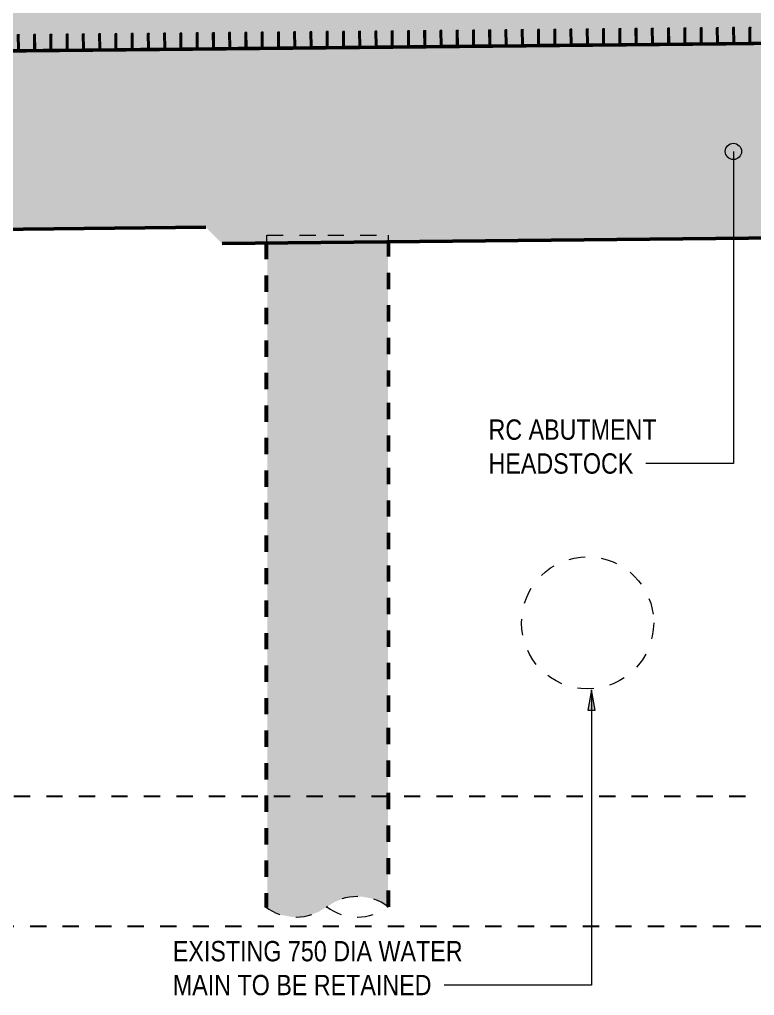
# Model space of a CAD drawing. Header units: metres. Extents: x -1693 to -1567, y 3 to 23.
# Drawn here: x -1629.87 to -1625.35, y 13.22 to 19.23 of the extents above; entities that cross this region are included whole.
import ezdxf

# ---------------------------------------------------------------- set-up
doc = ezdxf.new("R2010")
doc.units = ezdxf.units.M
doc.linetypes.add('Dash dot', pattern=[0.015875, 0.00635, -0.004763, 0, -0.004763])
doc.linetypes.add('JacobsDash', pattern=[0.0045, 0.003, -0.0015])
for name, color, linetype, lineweight in [('BRIDGE-ABUTMENT-CONC', 7, 'Continuous', 50), ('D-BDGE', 7, 'Continuous', 13), ('D-BDGE-FLOOR', 7, 'Continuous', 50), ('D-BDGE-FLOOR-PAT', 7, 'Continuous', 50), ('D-BDGE-FNDN-PILE-CONC', 7, 'Continuous', 50), ('D-BDGE-LINE', 7, 'Continuous', 9), ('D-ENHA-TEXT', 7, 'Continuous', 9)]:
    doc.layers.add(name, color=color, linetype=linetype, lineweight=lineweight)
for name, color, linetype, lineweight, true_color in [('BRIDGE-FRAMING-LINE-18-HID', 7, 'Continuous', 13, 0x8c8cc6), ('D-BDGE-FNDN', 7, 'Continuous', 13, 0x8c8cc6), ('D-BDGE-FNDN-LINES-18-HID', 7, 'Continuous', 13, 0x8c8cc6), ('D-BDGE-FRAMING', 7, 'Continuous', 13, 0x8c8cc6)]:
    doc.layers.add(name, color=color, linetype=linetype, lineweight=lineweight, true_color=true_color)
doc.styles.add('Arial Narrow', font='ARIALN.TTF', dxfattribs={"height": 0.125})

# ---------------------------------------------------------------- blocks, each defined once
blk = doc.blocks.new('01_SFO_FRP_Pile_CastInPlace_CS - CAST-IN-PLACE PILE - 0750-V49-DRG-2871022 - SECTION 3')
at = {"layer": 'D-BDGE-FNDN', "linetype": 'JacobsDash', "lineweight": 18, "true_color": 0xe1e1e1}
blk.add_hatch(color=254, dxfattribs=at).paths.add_polyline_path([(-1671.6106, 13.7083), (-1671.5517, 13.7085), (-1671.496, 13.7189), (-1671.4421, 13.7398), (-1671.3877, 13.7735), (-1671.3877, 17.8579), (-1671.7595, 17.8541), (-1671.7595, 13.7634), (-1671.7213, 13.7398), (-1671.6674, 13.7189), (-1671.6289, 13.7117)])
h = blk.add_hatch(color=254, dxfattribs=at)
edge = h.paths.add_edge_path()
edge.add_line((-1671.0176, 17.8616), (-1671.3877, 17.8579))
edge.add_line((-1671.3877, 17.8579), (-1671.3877, 13.7735))
edge.add_line((-1671.3877, 13.7735), (-1671.3438, 13.8006))
edge.add_line((-1671.3438, 13.8006), (-1671.2899, 13.8215))
edge.add_line((-1671.2899, 13.8215), (-1671.2331, 13.8321))
edge.add_line((-1671.2331, 13.8321), (-1671.1753, 13.8321))
edge.add_line((-1671.1753, 13.8321), (-1671.1185, 13.8215))
edge.add_line((-1671.1185, 13.8215), (-1671.0634, 13.7999))
edge.add_line((-1671.0634, 13.7999), (-1671.0178, 13.7717))
edge.add_line((-1671.0178, 13.7717), (-1671.0176, 13.7715))
at = {"layer": 'D-BDGE-FNDN-LINES-18-HID', "color": 252, "linetype": 'JacobsDash', "lineweight": 18, "true_color": 0x888888}
for p, q in [((-1671.7636, 17.9026), (-1671.7636, 17.8541)), ((-1671.7607, 17.9026), (-1671.3877, 17.9026)), ((-1671.3877, 17.9026), (-1671.0164, 17.9026)), ((-1671.0136, 17.8616), (-1671.0136, 17.9026))]:
    blk.add_line(p, q, dxfattribs=at)
at = {"layer": 'D-BDGE-FNDN-PILE-CONC', "color": 252, "linetype": 'JacobsDash', "true_color": 0x888888}
for p, q in [((-1671.7636, 17.8541), (-1671.7636, 13.766)), ((-1671.0136, 13.7702), (-1671.0136, 17.8616))]:
    blk.add_line(p, q, dxfattribs=at)
blk = doc.blocks.new('07_STR_DPS_PermadecPanel - 07_STR_DPS_PermadecPanel-V67-DRG-2871022 - SECTION 3')
at = {"layer": 'BRIDGE-FRAMING-LINE-18-HID', "color": 7, "linetype": 'JacobsDash'}
for p, q in [((-1673.6953, 19.1313), (-1673.6853, 19.1314)), ((-1673.6944, 19.0383), (-1673.6953, 19.1313)), ((-1673.6953, 19.1313), (-1673.6948, 19.1307)), ((-1673.6853, 19.1314), (-1673.6848, 19.1308)), ((-1673.5953, 19.1323), (-1673.5853, 19.1324)), ((-1673.5944, 19.0393), (-1673.5953, 19.1323)), ((-1673.5953, 19.1323), (-1673.5948, 19.1317)), ((-1673.5853, 19.1324), (-1673.5848, 19.1318)), ((-1673.4953, 19.1333), (-1673.4853, 19.1334)), ((-1673.4944, 19.0403), (-1673.4953, 19.1333)), ((-1673.4953, 19.1333), (-1673.4948, 19.1327)), ((-1673.4853, 19.1334), (-1673.4848, 19.1328)), ((-1673.3953, 19.1343), (-1673.3853, 19.1344)), ((-1673.3944, 19.0413), (-1673.3953, 19.1343)), ((-1673.3953, 19.1343), (-1673.3948, 19.1337)), ((-1673.3853, 19.1344), (-1673.3848, 19.1338)), ((-1673.2953, 19.1352), (-1673.2853, 19.1353)), ((-1673.2944, 19.0423), (-1673.2953, 19.1352)), ((-1673.2953, 19.1352), (-1673.2948, 19.1347)), ((-1673.2853, 19.1353), (-1673.2848, 19.1348)), ((-1673.1953, 19.1362), (-1673.1853, 19.1363)), ((-1673.1944, 19.0432), (-1673.1953, 19.1362)), ((-1673.1953, 19.1362), (-1673.1948, 19.1357)), ((-1673.1853, 19.1363), (-1673.1848, 19.1358)), ((-1673.7394, 19.0378), (-1673.6944, 19.0383)), ((-1673.7393, 19.0318), (-1673.7394, 19.0378)), ((-1673.7394, 19.0378), (-1673.7389, 19.0373)), ((-1673.7388, 19.0313), (-1673.7393, 19.0318)), ((-1673.6944, 19.0383), (-1673.6939, 19.0377)), ((-1673.6839, 19.0384), (-1673.5944, 19.0393)), ((-1673.5944, 19.0393), (-1673.5939, 19.0387)), ((-1673.5839, 19.0394), (-1673.4944, 19.0403)), ((-1673.4944, 19.0403), (-1673.4939, 19.0397)), ((-1673.4839, 19.0404), (-1673.3944, 19.0413)), ((-1673.3944, 19.0413), (-1673.3939, 19.0407)), ((-1673.3839, 19.0414), (-1673.2944, 19.0423)), ((-1673.2944, 19.0423), (-1673.2939, 19.0417)), ((-1673.2839, 19.0424), (-1673.1944, 19.0432)), ((-1673.1944, 19.0432), (-1673.1939, 19.0427)), ((-1673.1839, 19.0434), (-1673.1394, 19.0438)), ((-1673.1394, 19.0438), (-1673.1389, 19.0432))]:
    blk.add_line(p, q, dxfattribs=at)
at = {"layer": 'D-BDGE-FRAMING', "color": 7}
for p, q in [((-1673.6848, 19.1308), (-1673.6948, 19.1307)), ((-1673.6948, 19.1307), (-1673.6939, 19.0377)), ((-1673.6839, 19.0378), (-1673.6848, 19.1308)), ((-1673.5848, 19.1318), (-1673.5948, 19.1317)), ((-1673.5948, 19.1317), (-1673.5939, 19.0387)), ((-1673.5839, 19.0388), (-1673.5848, 19.1318)), ((-1673.4848, 19.1328), (-1673.4948, 19.1327)), ((-1673.4948, 19.1327), (-1673.4939, 19.0397)), ((-1673.4839, 19.0398), (-1673.4848, 19.1328)), ((-1673.3848, 19.1338), (-1673.3948, 19.1337)), ((-1673.3948, 19.1337), (-1673.3939, 19.0407)), ((-1673.3839, 19.0408), (-1673.3848, 19.1338)), ((-1673.2848, 19.1348), (-1673.2948, 19.1347)), ((-1673.2948, 19.1347), (-1673.2939, 19.0417)), ((-1673.2839, 19.0418), (-1673.2848, 19.1348)), ((-1673.1848, 19.1358), (-1673.1948, 19.1357)), ((-1673.1948, 19.1357), (-1673.1939, 19.0427)), ((-1673.1839, 19.0428), (-1673.1848, 19.1358)), ((-1673.6939, 19.0377), (-1673.7389, 19.0373)), ((-1673.7389, 19.0373), (-1673.7388, 19.0313)), ((-1673.7388, 19.0313), (-1673.1389, 19.0372)), ((-1673.5939, 19.0387), (-1673.6839, 19.0378)), ((-1673.4939, 19.0397), (-1673.5839, 19.0388)), ((-1673.3939, 19.0407), (-1673.4839, 19.0398)), ((-1673.2939, 19.0417), (-1673.3839, 19.0408)), ((-1673.1939, 19.0427), (-1673.2839, 19.0418)), ((-1673.1389, 19.0432), (-1673.1839, 19.0428))]:
    blk.add_line(p, q, dxfattribs=at)
blk = doc.blocks.new('07_STR_DPS_PermadecPanel - 07_STR_DPS_PermadecPanel-V68-DRG-2871022 - SECTION 3')
at = {"layer": 'BRIDGE-FRAMING-LINE-18-HID', "color": 7, "linetype": 'JacobsDash'}
for p, q in [((-1673.0953, 19.1372), (-1673.0853, 19.1373)), ((-1673.0944, 19.0442), (-1673.0953, 19.1372)), ((-1673.0953, 19.1372), (-1673.0948, 19.1366)), ((-1673.0853, 19.1373), (-1673.0848, 19.1367)), ((-1672.9953, 19.1382), (-1672.9853, 19.1383)), ((-1672.9944, 19.0452), (-1672.9953, 19.1382)), ((-1672.9953, 19.1382), (-1672.9948, 19.1376)), ((-1672.9853, 19.1383), (-1672.9848, 19.1377)), ((-1672.8953, 19.1392), (-1672.8853, 19.1393)), ((-1672.8944, 19.0462), (-1672.8953, 19.1392)), ((-1672.8953, 19.1392), (-1672.8948, 19.1386)), ((-1672.8853, 19.1393), (-1672.8848, 19.1387)), ((-1672.7953, 19.1402), (-1672.7853, 19.1403)), ((-1672.7944, 19.0472), (-1672.7953, 19.1402)), ((-1672.7953, 19.1402), (-1672.7949, 19.1396)), ((-1672.7853, 19.1403), (-1672.7849, 19.1397)), ((-1672.6953, 19.1411), (-1672.6853, 19.1412)), ((-1672.6944, 19.0482), (-1672.6953, 19.1411)), ((-1672.6953, 19.1411), (-1672.6949, 19.1406)), ((-1672.6853, 19.1412), (-1672.6849, 19.1407)), ((-1672.5953, 19.1421), (-1672.5853, 19.1422)), ((-1672.5944, 19.0491), (-1672.5953, 19.1421)), ((-1672.5953, 19.1421), (-1672.5949, 19.1416)), ((-1672.5853, 19.1422), (-1672.5849, 19.1417)), ((-1673.1394, 19.0437), (-1673.0944, 19.0442)), ((-1673.1393, 19.0377), (-1673.1394, 19.0437)), ((-1673.1394, 19.0437), (-1673.1389, 19.0431)), ((-1673.1389, 19.0371), (-1673.1393, 19.0377)), ((-1673.0944, 19.0442), (-1673.0939, 19.0436)), ((-1673.0839, 19.0443), (-1672.9944, 19.0452)), ((-1672.9944, 19.0452), (-1672.9939, 19.0446)), ((-1672.9839, 19.0453), (-1672.8944, 19.0462)), ((-1672.8944, 19.0462), (-1672.8939, 19.0456)), ((-1672.8839, 19.0463), (-1672.7944, 19.0472)), ((-1672.7944, 19.0472), (-1672.7939, 19.0466)), ((-1672.7839, 19.0473), (-1672.6944, 19.0482)), ((-1672.6944, 19.0482), (-1672.6939, 19.0476)), ((-1672.6839, 19.0483), (-1672.5944, 19.0491)), ((-1672.5944, 19.0491), (-1672.5939, 19.0486)), ((-1672.5839, 19.0493), (-1672.5394, 19.0497)), ((-1672.5394, 19.0497), (-1672.5389, 19.0491))]:
    blk.add_line(p, q, dxfattribs=at)
at = {"layer": 'D-BDGE-FRAMING', "color": 7}
for p, q in [((-1673.0848, 19.1367), (-1673.0948, 19.1366)), ((-1673.0948, 19.1366), (-1673.0939, 19.0436)), ((-1673.0839, 19.0437), (-1673.0848, 19.1367)), ((-1672.9848, 19.1377), (-1672.9948, 19.1376)), ((-1672.9948, 19.1376), (-1672.9939, 19.0446)), ((-1672.9839, 19.0447), (-1672.9848, 19.1377)), ((-1672.8848, 19.1387), (-1672.8948, 19.1386)), ((-1672.8948, 19.1386), (-1672.8939, 19.0456)), ((-1672.8839, 19.0457), (-1672.8848, 19.1387)), ((-1672.7849, 19.1397), (-1672.7949, 19.1396)), ((-1672.7949, 19.1396), (-1672.7939, 19.0466)), ((-1672.7839, 19.0467), (-1672.7849, 19.1397)), ((-1672.6849, 19.1407), (-1672.6949, 19.1406)), ((-1672.6949, 19.1406), (-1672.6939, 19.0476)), ((-1672.6839, 19.0477), (-1672.6849, 19.1407)), ((-1672.5849, 19.1417), (-1672.5949, 19.1416)), ((-1672.5949, 19.1416), (-1672.5939, 19.0486)), ((-1672.5839, 19.0487), (-1672.5849, 19.1417)), ((-1673.0939, 19.0436), (-1673.1389, 19.0431)), ((-1673.1389, 19.0371), (-1672.5389, 19.0431)), ((-1673.1389, 19.0431), (-1673.1389, 19.0371)), ((-1672.9939, 19.0446), (-1673.0839, 19.0437)), ((-1672.8939, 19.0456), (-1672.9839, 19.0447)), ((-1672.7939, 19.0466), (-1672.8839, 19.0457)), ((-1672.6939, 19.0476), (-1672.7839, 19.0467)), ((-1672.5939, 19.0486), (-1672.6839, 19.0477)), ((-1672.5389, 19.0491), (-1672.5839, 19.0487)), ((-1672.5389, 19.0431), (-1672.5389, 19.0491))]:
    blk.add_line(p, q, dxfattribs=at)
blk = doc.blocks.new('07_STR_DPS_PermadecPanel - 07_STR_DPS_PermadecPanel-V69-DRG-2871022 - SECTION 3')
at = {"layer": 'BRIDGE-FRAMING-LINE-18-HID', "color": 7, "linetype": 'JacobsDash'}
for p, q in [((-1672.4953, 19.1432), (-1672.4853, 19.1433)), ((-1672.4944, 19.0502), (-1672.4953, 19.1432)), ((-1672.4953, 19.1432), (-1672.4949, 19.1426)), ((-1672.4853, 19.1433), (-1672.4849, 19.1427)), ((-1672.3953, 19.1442), (-1672.3853, 19.1443)), ((-1672.3944, 19.0512), (-1672.3953, 19.1442)), ((-1672.3953, 19.1442), (-1672.3949, 19.1436)), ((-1672.3853, 19.1443), (-1672.3849, 19.1437)), ((-1672.2954, 19.1452), (-1672.2854, 19.1453)), ((-1672.2944, 19.0522), (-1672.2954, 19.1452)), ((-1672.2954, 19.1452), (-1672.2949, 19.1446)), ((-1672.2854, 19.1453), (-1672.2849, 19.1447)), ((-1672.1954, 19.1462), (-1672.1854, 19.1463)), ((-1672.1944, 19.0532), (-1672.1954, 19.1462)), ((-1672.1954, 19.1462), (-1672.1949, 19.1456)), ((-1672.1854, 19.1463), (-1672.1849, 19.1457)), ((-1672.0954, 19.1471), (-1672.0854, 19.1472)), ((-1672.0944, 19.0542), (-1672.0954, 19.1471)), ((-1672.0954, 19.1471), (-1672.0949, 19.1466)), ((-1672.0854, 19.1472), (-1672.0849, 19.1467)), ((-1671.9954, 19.1481), (-1671.9854, 19.1482)), ((-1671.9944, 19.0551), (-1671.9954, 19.1481)), ((-1671.9954, 19.1481), (-1671.9949, 19.1476)), ((-1671.9854, 19.1482), (-1671.9849, 19.1477)), ((-1672.5394, 19.0497), (-1672.4944, 19.0502)), ((-1672.5394, 19.0437), (-1672.5394, 19.0497)), ((-1672.5394, 19.0497), (-1672.5389, 19.0491)), ((-1672.5389, 19.0431), (-1672.5394, 19.0437)), ((-1672.4944, 19.0502), (-1672.4939, 19.0496)), ((-1672.4839, 19.0503), (-1672.3944, 19.0512)), ((-1672.3944, 19.0512), (-1672.3939, 19.0506)), ((-1672.384, 19.0513), (-1672.2944, 19.0522)), ((-1672.2944, 19.0522), (-1672.294, 19.0516)), ((-1672.284, 19.0523), (-1672.1944, 19.0532)), ((-1672.1944, 19.0532), (-1672.194, 19.0526)), ((-1672.184, 19.0533), (-1672.0944, 19.0542)), ((-1672.0944, 19.0542), (-1672.094, 19.0536)), ((-1672.084, 19.0543), (-1671.9944, 19.0551)), ((-1671.9944, 19.0551), (-1671.994, 19.0546)), ((-1671.984, 19.0553), (-1671.9394, 19.0557)), ((-1671.9394, 19.0557), (-1671.939, 19.0552))]:
    blk.add_line(p, q, dxfattribs=at)
at = {"layer": 'D-BDGE-FRAMING', "color": 7}
for p, q in [((-1672.4849, 19.1427), (-1672.4949, 19.1426)), ((-1672.4949, 19.1426), (-1672.4939, 19.0496)), ((-1672.4839, 19.0497), (-1672.4849, 19.1427)), ((-1672.3849, 19.1437), (-1672.3949, 19.1436)), ((-1672.3949, 19.1436), (-1672.3939, 19.0506)), ((-1672.3839, 19.0507), (-1672.3849, 19.1437)), ((-1672.2849, 19.1447), (-1672.2949, 19.1446)), ((-1672.2949, 19.1446), (-1672.294, 19.0516)), ((-1672.284, 19.0517), (-1672.2849, 19.1447)), ((-1672.1849, 19.1457), (-1672.1949, 19.1456)), ((-1672.1949, 19.1456), (-1672.194, 19.0526)), ((-1672.184, 19.0527), (-1672.1849, 19.1457)), ((-1672.0849, 19.1467), (-1672.0949, 19.1466)), ((-1672.0949, 19.1466), (-1672.094, 19.0536)), ((-1672.084, 19.0537), (-1672.0849, 19.1467)), ((-1671.9849, 19.1477), (-1671.9949, 19.1476)), ((-1671.9949, 19.1476), (-1671.994, 19.0546)), ((-1671.984, 19.0547), (-1671.9849, 19.1477)), ((-1672.4939, 19.0496), (-1672.5389, 19.0491)), ((-1672.5389, 19.0431), (-1671.9389, 19.0491)), ((-1672.5389, 19.0491), (-1672.5389, 19.0431)), ((-1672.3939, 19.0506), (-1672.4839, 19.0497)), ((-1672.294, 19.0516), (-1672.3839, 19.0507)), ((-1672.194, 19.0526), (-1672.284, 19.0517)), ((-1672.094, 19.0536), (-1672.184, 19.0527)), ((-1671.994, 19.0546), (-1672.084, 19.0537)), ((-1671.939, 19.0551), (-1671.984, 19.0547)), ((-1671.9389, 19.0491), (-1671.939, 19.0551))]:
    blk.add_line(p, q, dxfattribs=at)
blk = doc.blocks.new('07_STR_DPS_PermadecPanel - 07_STR_DPS_PermadecPanel-V70-DRG-2871022 - SECTION 3')
at = {"layer": 'BRIDGE-FRAMING-LINE-18-HID', "color": 7, "linetype": 'JacobsDash'}
for p, q in [((-1671.5954, 19.1523), (-1671.5854, 19.1524)), ((-1671.5945, 19.0593), (-1671.5954, 19.1523)), ((-1671.5954, 19.1523), (-1671.5949, 19.1517)), ((-1671.5854, 19.1524), (-1671.5849, 19.1518)), ((-1671.4954, 19.1532), (-1671.4854, 19.1533)), ((-1671.4945, 19.0603), (-1671.4954, 19.1532)), ((-1671.4954, 19.1532), (-1671.4949, 19.1527)), ((-1671.4854, 19.1533), (-1671.4849, 19.1528)), ((-1671.3954, 19.1542), (-1671.3854, 19.1543)), ((-1671.3945, 19.0612), (-1671.3954, 19.1542)), ((-1671.3954, 19.1542), (-1671.3949, 19.1537)), ((-1671.3854, 19.1543), (-1671.3849, 19.1538)), ((-1671.8954, 19.1493), (-1671.8854, 19.1494)), ((-1671.8944, 19.0563), (-1671.8954, 19.1493)), ((-1671.8954, 19.1493), (-1671.8949, 19.1487)), ((-1671.8854, 19.1494), (-1671.8849, 19.1488)), ((-1671.7954, 19.1503), (-1671.7854, 19.1504)), ((-1671.7945, 19.0573), (-1671.7954, 19.1503)), ((-1671.7954, 19.1503), (-1671.7949, 19.1497)), ((-1671.7854, 19.1504), (-1671.7849, 19.1498)), ((-1671.6954, 19.1513), (-1671.6854, 19.1514)), ((-1671.6945, 19.0583), (-1671.6954, 19.1513)), ((-1671.6954, 19.1513), (-1671.6949, 19.1507)), ((-1671.6854, 19.1514), (-1671.6849, 19.1508)), ((-1671.9394, 19.0558), (-1671.8944, 19.0563)), ((-1671.9394, 19.0498), (-1671.9394, 19.0558)), ((-1671.9394, 19.0558), (-1671.939, 19.0552)), ((-1671.939, 19.0493), (-1671.9394, 19.0498)), ((-1671.8944, 19.0563), (-1671.894, 19.0557)), ((-1671.884, 19.0564), (-1671.7945, 19.0573)), ((-1671.7945, 19.0573), (-1671.794, 19.0567)), ((-1671.784, 19.0574), (-1671.6945, 19.0583)), ((-1671.6945, 19.0583), (-1671.694, 19.0577)), ((-1671.684, 19.0584), (-1671.5945, 19.0593)), ((-1671.5945, 19.0593), (-1671.594, 19.0587)), ((-1671.584, 19.0594), (-1671.4945, 19.0603)), ((-1671.4945, 19.0603), (-1671.494, 19.0597)), ((-1671.484, 19.0604), (-1671.3945, 19.0612)), ((-1671.3945, 19.0612), (-1671.394, 19.0607)), ((-1671.384, 19.0614), (-1671.3395, 19.0618)), ((-1671.3395, 19.0618), (-1671.339, 19.0612))]:
    blk.add_line(p, q, dxfattribs=at)
at = {"layer": 'D-BDGE-FRAMING', "color": 7}
for p, q in [((-1671.4849, 19.1528), (-1671.4949, 19.1527)), ((-1671.4949, 19.1527), (-1671.494, 19.0597)), ((-1671.484, 19.0598), (-1671.4849, 19.1528)), ((-1671.3849, 19.1538), (-1671.3949, 19.1537)), ((-1671.3949, 19.1537), (-1671.394, 19.0607)), ((-1671.384, 19.0608), (-1671.3849, 19.1538)), ((-1671.8849, 19.1488), (-1671.8949, 19.1487)), ((-1671.8949, 19.1487), (-1671.894, 19.0557)), ((-1671.884, 19.0558), (-1671.8849, 19.1488)), ((-1671.7849, 19.1498), (-1671.7949, 19.1497)), ((-1671.7949, 19.1497), (-1671.794, 19.0567)), ((-1671.784, 19.0568), (-1671.7849, 19.1498)), ((-1671.6849, 19.1508), (-1671.6949, 19.1507)), ((-1671.6949, 19.1507), (-1671.694, 19.0577)), ((-1671.684, 19.0578), (-1671.6849, 19.1508)), ((-1671.5849, 19.1518), (-1671.5949, 19.1517)), ((-1671.5949, 19.1517), (-1671.594, 19.0587)), ((-1671.584, 19.0588), (-1671.5849, 19.1518)), ((-1671.894, 19.0557), (-1671.939, 19.0552)), ((-1671.939, 19.0552), (-1671.9389, 19.0492)), ((-1671.9389, 19.0492), (-1671.3389, 19.0552)), ((-1671.794, 19.0567), (-1671.884, 19.0558)), ((-1671.694, 19.0577), (-1671.784, 19.0568)), ((-1671.594, 19.0587), (-1671.684, 19.0578)), ((-1671.494, 19.0597), (-1671.584, 19.0588)), ((-1671.394, 19.0607), (-1671.484, 19.0598)), ((-1671.339, 19.0612), (-1671.384, 19.0608))]:
    blk.add_line(p, q, dxfattribs=at)
blk = doc.blocks.new('07_STR_DPS_PermadecPanel - 07_STR_DPS_PermadecPanel-V71-DRG-2871022 - SECTION 3')
at = {"layer": 'BRIDGE-FRAMING-LINE-18-HID', "color": 7, "linetype": 'JacobsDash'}
for p, q in [((-1671.2954, 19.1552), (-1671.2854, 19.1553)), ((-1671.2945, 19.0622), (-1671.2954, 19.1552)), ((-1671.2954, 19.1552), (-1671.2949, 19.1546)), ((-1671.2854, 19.1553), (-1671.2849, 19.1547)), ((-1671.1954, 19.1562), (-1671.1854, 19.1563)), ((-1671.1945, 19.0632), (-1671.1954, 19.1562)), ((-1671.1954, 19.1562), (-1671.1949, 19.1556)), ((-1671.1854, 19.1563), (-1671.1849, 19.1557)), ((-1671.0954, 19.1572), (-1671.0854, 19.1573)), ((-1671.0945, 19.0642), (-1671.0954, 19.1572)), ((-1671.0954, 19.1572), (-1671.0949, 19.1566)), ((-1671.0854, 19.1573), (-1671.0849, 19.1567)), ((-1670.9954, 19.1582), (-1670.9854, 19.1583)), ((-1670.9945, 19.0652), (-1670.9954, 19.1582)), ((-1670.9954, 19.1582), (-1670.9949, 19.1576)), ((-1670.9854, 19.1583), (-1670.9849, 19.1577)), ((-1670.8954, 19.1591), (-1670.8854, 19.1592)), ((-1670.8945, 19.0662), (-1670.8954, 19.1591)), ((-1670.8954, 19.1591), (-1670.8949, 19.1586)), ((-1670.8854, 19.1592), (-1670.8849, 19.1587)), ((-1670.7954, 19.1601), (-1670.7854, 19.1602)), ((-1670.7945, 19.0671), (-1670.7954, 19.1601)), ((-1670.7954, 19.1601), (-1670.7949, 19.1595)), ((-1670.7854, 19.1602), (-1670.7849, 19.1596)), ((-1671.3395, 19.0617), (-1671.2945, 19.0622)), ((-1671.3394, 19.0557), (-1671.3395, 19.0617)), ((-1671.3395, 19.0617), (-1671.339, 19.0611)), ((-1671.3389, 19.0551), (-1671.3394, 19.0557)), ((-1671.2945, 19.0622), (-1671.294, 19.0616)), ((-1671.284, 19.0623), (-1671.1945, 19.0632)), ((-1671.1945, 19.0632), (-1671.194, 19.0626)), ((-1671.184, 19.0633), (-1671.0945, 19.0642)), ((-1671.0945, 19.0642), (-1671.094, 19.0636)), ((-1671.084, 19.0643), (-1670.9945, 19.0652)), ((-1670.9945, 19.0652), (-1670.994, 19.0646)), ((-1670.984, 19.0653), (-1670.8945, 19.0662)), ((-1670.8945, 19.0662), (-1670.894, 19.0656)), ((-1670.884, 19.0663), (-1670.7945, 19.0671)), ((-1670.7945, 19.0671), (-1670.794, 19.0666)), ((-1670.784, 19.0673), (-1670.7395, 19.0677)), ((-1670.7395, 19.0677), (-1670.739, 19.0671)), ((-1670.739, 19.067), (-1670.739, 19.0671))]:
    blk.add_line(p, q, dxfattribs=at)
at = {"layer": 'D-BDGE-FRAMING', "color": 7}
for p, q in [((-1671.2849, 19.1547), (-1671.2949, 19.1546)), ((-1671.2949, 19.1546), (-1671.294, 19.0616)), ((-1671.284, 19.0617), (-1671.2849, 19.1547)), ((-1671.1849, 19.1557), (-1671.1949, 19.1556)), ((-1671.1949, 19.1556), (-1671.194, 19.0626)), ((-1671.184, 19.0627), (-1671.1849, 19.1557)), ((-1671.0849, 19.1567), (-1671.0949, 19.1566)), ((-1671.0949, 19.1566), (-1671.094, 19.0636)), ((-1671.084, 19.0637), (-1671.0849, 19.1567)), ((-1670.9849, 19.1577), (-1670.9949, 19.1576)), ((-1670.9949, 19.1576), (-1670.994, 19.0646)), ((-1670.984, 19.0647), (-1670.9849, 19.1577)), ((-1670.8849, 19.1587), (-1670.8949, 19.1586)), ((-1670.8949, 19.1586), (-1670.894, 19.0656)), ((-1670.884, 19.0657), (-1670.8849, 19.1587)), ((-1670.7849, 19.1596), (-1670.7949, 19.1595)), ((-1670.7949, 19.1595), (-1670.794, 19.0666)), ((-1670.784, 19.0667), (-1670.7849, 19.1596)), ((-1671.294, 19.0616), (-1671.339, 19.0611)), ((-1671.339, 19.0611), (-1671.3389, 19.0551)), ((-1671.3389, 19.0551), (-1670.739, 19.0611)), ((-1671.194, 19.0626), (-1671.284, 19.0617)), ((-1671.094, 19.0636), (-1671.184, 19.0627)), ((-1670.994, 19.0646), (-1671.084, 19.0637)), ((-1670.894, 19.0656), (-1670.984, 19.0647)), ((-1670.794, 19.0666), (-1670.884, 19.0657)), ((-1670.739, 19.0671), (-1670.784, 19.0667))]:
    blk.add_line(p, q, dxfattribs=at)
blk = doc.blocks.new('07_STR_DPS_PermadecPanel - 07_STR_DPS_PermadecPanel-V72-DRG-2871022 - SECTION 3')
at = {"layer": 'BRIDGE-FRAMING-LINE-18-HID', "color": 7, "linetype": 'JacobsDash'}
for p, q in [((-1670.6954, 19.161), (-1670.6854, 19.1611)), ((-1670.6945, 19.068), (-1670.6954, 19.161)), ((-1670.6954, 19.161), (-1670.695, 19.1604)), ((-1670.6854, 19.1611), (-1670.685, 19.1605)), ((-1670.5954, 19.162), (-1670.5854, 19.1621)), ((-1670.5945, 19.069), (-1670.5954, 19.162)), ((-1670.5954, 19.162), (-1670.595, 19.1614)), ((-1670.5854, 19.1621), (-1670.585, 19.1615)), ((-1670.4954, 19.163), (-1670.4854, 19.1631)), ((-1670.4945, 19.07), (-1670.4954, 19.163)), ((-1670.4954, 19.163), (-1670.495, 19.1624)), ((-1670.4854, 19.1631), (-1670.485, 19.1625)), ((-1670.3955, 19.164), (-1670.3855, 19.1641)), ((-1670.3945, 19.071), (-1670.3955, 19.164)), ((-1670.3955, 19.164), (-1670.395, 19.1634)), ((-1670.3855, 19.1641), (-1670.385, 19.1635)), ((-1670.2955, 19.1649), (-1670.2855, 19.165)), ((-1670.2945, 19.072), (-1670.2955, 19.1649)), ((-1670.2955, 19.1649), (-1670.295, 19.1644)), ((-1670.2855, 19.165), (-1670.285, 19.1645)), ((-1670.1955, 19.1659), (-1670.1855, 19.166)), ((-1670.1945, 19.0729), (-1670.1955, 19.1659)), ((-1670.1955, 19.1659), (-1670.195, 19.1653)), ((-1670.1855, 19.166), (-1670.185, 19.1654)), ((-1670.7395, 19.0675), (-1670.6945, 19.068)), ((-1670.7395, 19.0615), (-1670.7395, 19.0675)), ((-1670.7395, 19.0675), (-1670.739, 19.0669)), ((-1670.739, 19.0609), (-1670.7395, 19.0615)), ((-1670.6945, 19.068), (-1670.694, 19.0674)), ((-1670.684, 19.0681), (-1670.5945, 19.069)), ((-1670.5945, 19.069), (-1670.594, 19.0684)), ((-1670.584, 19.0691), (-1670.4945, 19.07)), ((-1670.4945, 19.07), (-1670.494, 19.0694)), ((-1670.484, 19.0701), (-1670.3945, 19.071)), ((-1670.3945, 19.071), (-1670.394, 19.0704)), ((-1670.384, 19.0711), (-1670.2945, 19.072)), ((-1670.2945, 19.072), (-1670.294, 19.0714)), ((-1670.2841, 19.0721), (-1670.1945, 19.0729)), ((-1670.1945, 19.0729), (-1670.194, 19.0724)), ((-1670.1841, 19.0731), (-1670.1395, 19.0735)), ((-1670.1395, 19.0735), (-1670.1391, 19.073))]:
    blk.add_line(p, q, dxfattribs=at)
at = {"layer": 'D-BDGE-FRAMING', "color": 7}
for p, q in [((-1670.685, 19.1605), (-1670.695, 19.1604)), ((-1670.695, 19.1604), (-1670.694, 19.0674)), ((-1670.684, 19.0675), (-1670.685, 19.1605)), ((-1670.585, 19.1615), (-1670.595, 19.1614)), ((-1670.595, 19.1614), (-1670.594, 19.0684)), ((-1670.584, 19.0685), (-1670.585, 19.1615)), ((-1670.485, 19.1625), (-1670.495, 19.1624)), ((-1670.495, 19.1624), (-1670.494, 19.0694)), ((-1670.484, 19.0695), (-1670.485, 19.1625)), ((-1670.385, 19.1635), (-1670.395, 19.1634)), ((-1670.395, 19.1634), (-1670.394, 19.0704)), ((-1670.384, 19.0705), (-1670.385, 19.1635)), ((-1670.285, 19.1645), (-1670.295, 19.1644)), ((-1670.295, 19.1644), (-1670.294, 19.0714)), ((-1670.284, 19.0715), (-1670.285, 19.1645)), ((-1670.185, 19.1654), (-1670.195, 19.1653)), ((-1670.195, 19.1653), (-1670.194, 19.0724)), ((-1670.184, 19.0725), (-1670.185, 19.1654)), ((-1670.694, 19.0674), (-1670.739, 19.0669)), ((-1670.739, 19.0609), (-1670.139, 19.0669)), ((-1670.739, 19.0669), (-1670.739, 19.0609)), ((-1670.594, 19.0684), (-1670.684, 19.0675)), ((-1670.494, 19.0694), (-1670.584, 19.0685)), ((-1670.394, 19.0704), (-1670.484, 19.0695)), ((-1670.294, 19.0714), (-1670.384, 19.0705)), ((-1670.194, 19.0724), (-1670.284, 19.0715)), ((-1670.1391, 19.0729), (-1670.184, 19.0725)), ((-1670.139, 19.0669), (-1670.1391, 19.0729))]:
    blk.add_line(p, q, dxfattribs=at)
blk = doc.blocks.new('07_STR_DPS_PermadecPanel - 07_STR_DPS_PermadecPanel-V73-DRG-2871022 - SECTION 3')
at = {"layer": 'BRIDGE-FRAMING-LINE-18-HID', "color": 7, "linetype": 'JacobsDash'}
for p, q in [((-1670.0955, 19.1672), (-1670.0855, 19.1673)), ((-1670.0945, 19.0742), (-1670.0955, 19.1672)), ((-1670.0955, 19.1672), (-1670.095, 19.1666)), ((-1670.0855, 19.1673), (-1670.085, 19.1667)), ((-1669.9955, 19.1682), (-1669.9855, 19.1683)), ((-1669.9945, 19.0752), (-1669.9955, 19.1682)), ((-1669.9955, 19.1682), (-1669.995, 19.1676)), ((-1669.9855, 19.1683), (-1669.985, 19.1677)), ((-1669.8955, 19.1692), (-1669.8855, 19.1693)), ((-1669.8946, 19.0762), (-1669.8955, 19.1692)), ((-1669.8955, 19.1692), (-1669.895, 19.1686)), ((-1669.8855, 19.1693), (-1669.885, 19.1687)), ((-1669.7955, 19.1702), (-1669.7855, 19.1703)), ((-1669.7946, 19.0772), (-1669.7955, 19.1702)), ((-1669.7955, 19.1702), (-1669.795, 19.1696)), ((-1669.7855, 19.1703), (-1669.785, 19.1697)), ((-1669.6955, 19.1711), (-1669.6855, 19.1712)), ((-1669.6946, 19.0782), (-1669.6955, 19.1711)), ((-1669.6955, 19.1711), (-1669.695, 19.1705)), ((-1669.6855, 19.1712), (-1669.685, 19.1706)), ((-1669.5955, 19.1721), (-1669.5855, 19.1722)), ((-1669.5946, 19.0791), (-1669.5955, 19.1721)), ((-1669.5955, 19.1721), (-1669.595, 19.1715)), ((-1669.5855, 19.1722), (-1669.585, 19.1716)), ((-1670.1395, 19.0737), (-1670.0945, 19.0742)), ((-1670.1395, 19.0677), (-1670.1395, 19.0737)), ((-1670.1395, 19.0737), (-1670.1391, 19.0731)), ((-1670.139, 19.0672), (-1670.1395, 19.0677)), ((-1670.0945, 19.0742), (-1670.0941, 19.0736)), ((-1670.0841, 19.0743), (-1669.9945, 19.0752)), ((-1669.9945, 19.0752), (-1669.9941, 19.0746)), ((-1669.9841, 19.0753), (-1669.8946, 19.0762)), ((-1669.8946, 19.0762), (-1669.8941, 19.0756)), ((-1669.8841, 19.0763), (-1669.7946, 19.0772)), ((-1669.7946, 19.0772), (-1669.7941, 19.0766)), ((-1669.7841, 19.0773), (-1669.6946, 19.0782)), ((-1669.6946, 19.0782), (-1669.6941, 19.0775)), ((-1669.6841, 19.0783), (-1669.5946, 19.0791)), ((-1669.5946, 19.0791), (-1669.5941, 19.0785)), ((-1669.5841, 19.0793), (-1669.5396, 19.0797)), ((-1669.5396, 19.0797), (-1669.5391, 19.0791))]:
    blk.add_line(p, q, dxfattribs=at)
at = {"layer": 'D-BDGE-FRAMING', "color": 7}
for p, q in [((-1670.085, 19.1667), (-1670.095, 19.1666)), ((-1670.095, 19.1666), (-1670.0941, 19.0736)), ((-1670.0841, 19.0737), (-1670.085, 19.1667)), ((-1669.985, 19.1677), (-1669.995, 19.1676)), ((-1669.995, 19.1676), (-1669.9941, 19.0746)), ((-1669.9841, 19.0747), (-1669.985, 19.1677)), ((-1669.885, 19.1687), (-1669.895, 19.1686)), ((-1669.895, 19.1686), (-1669.8941, 19.0756)), ((-1669.8841, 19.0757), (-1669.885, 19.1687)), ((-1669.785, 19.1697), (-1669.795, 19.1696)), ((-1669.795, 19.1696), (-1669.7941, 19.0766)), ((-1669.7841, 19.0767), (-1669.785, 19.1697)), ((-1669.685, 19.1706), (-1669.695, 19.1705)), ((-1669.695, 19.1705), (-1669.6941, 19.0775)), ((-1669.6841, 19.0776), (-1669.685, 19.1706)), ((-1669.585, 19.1716), (-1669.595, 19.1715)), ((-1669.595, 19.1715), (-1669.5941, 19.0785)), ((-1669.5841, 19.0786), (-1669.585, 19.1716)), ((-1670.0941, 19.0736), (-1670.1391, 19.0731)), ((-1670.1391, 19.0731), (-1670.139, 19.0671)), ((-1670.139, 19.0671), (-1669.539, 19.0731)), ((-1669.9941, 19.0746), (-1670.0841, 19.0737)), ((-1669.8941, 19.0756), (-1669.9841, 19.0747)), ((-1669.7941, 19.0766), (-1669.8841, 19.0757)), ((-1669.6941, 19.0775), (-1669.7841, 19.0767)), ((-1669.5941, 19.0785), (-1669.6841, 19.0776)), ((-1669.5391, 19.0791), (-1669.5841, 19.0786)), ((-1669.539, 19.0731), (-1669.5391, 19.0791))]:
    blk.add_line(p, q, dxfattribs=at)
blk = doc.blocks.new('07_STR_DPS_PermadecPanel - 07_STR_DPS_PermadecPanel-5973130-DRG-2871022 - SECTION 3')
at = {"layer": 'BRIDGE-FRAMING-LINE-18-HID', "color": 7, "linetype": 'JacobsDash'}
for p, q in [((-1669.4955, 19.1732), (-1669.4855, 19.1733)), ((-1669.4946, 19.0802), (-1669.4955, 19.1732)), ((-1669.4955, 19.1732), (-1669.495, 19.1726)), ((-1669.4855, 19.1733), (-1669.485, 19.1727)), ((-1669.3955, 19.1742), (-1669.3855, 19.1743)), ((-1669.3946, 19.0812), (-1669.3955, 19.1742)), ((-1669.3955, 19.1742), (-1669.395, 19.1735)), ((-1669.3855, 19.1743), (-1669.385, 19.1736)), ((-1669.2955, 19.1752), (-1669.2855, 19.1753)), ((-1669.2946, 19.0822), (-1669.2955, 19.1752)), ((-1669.2955, 19.1752), (-1669.295, 19.1745)), ((-1669.2855, 19.1753), (-1669.285, 19.1746)), ((-1669.1955, 19.1762), (-1669.1855, 19.1763)), ((-1669.1946, 19.0832), (-1669.1955, 19.1762)), ((-1669.1955, 19.1762), (-1669.195, 19.1755)), ((-1669.1855, 19.1763), (-1669.185, 19.1756)), ((-1669.0955, 19.1771), (-1669.0855, 19.1772)), ((-1669.0946, 19.0842), (-1669.0955, 19.1771)), ((-1669.0955, 19.1771), (-1669.095, 19.1765)), ((-1669.0855, 19.1772), (-1669.085, 19.1766)), ((-1668.9955, 19.1781), (-1668.9855, 19.1782)), ((-1668.9946, 19.0851), (-1668.9955, 19.1781)), ((-1668.9955, 19.1781), (-1668.995, 19.1775)), ((-1668.9855, 19.1782), (-1668.985, 19.1776)), ((-1669.5396, 19.0797), (-1669.4946, 19.0802)), ((-1669.5395, 19.0737), (-1669.5396, 19.0797)), ((-1669.5396, 19.0797), (-1669.5391, 19.0791)), ((-1669.539, 19.0731), (-1669.5395, 19.0737)), ((-1669.4946, 19.0802), (-1669.4941, 19.0796)), ((-1669.4841, 19.0803), (-1669.3946, 19.0812)), ((-1669.3946, 19.0812), (-1669.3941, 19.0805)), ((-1669.3841, 19.0813), (-1669.2946, 19.0822)), ((-1669.2946, 19.0822), (-1669.2941, 19.0815)), ((-1669.2841, 19.0823), (-1669.1946, 19.0832)), ((-1669.1946, 19.0832), (-1669.1941, 19.0825)), ((-1669.1841, 19.0833), (-1669.0946, 19.0842)), ((-1669.0946, 19.0842), (-1669.0941, 19.0835)), ((-1669.0841, 19.0843), (-1668.9946, 19.0851)), ((-1668.9946, 19.0851), (-1668.9941, 19.0845)), ((-1668.9841, 19.0853), (-1668.9396, 19.0857)), ((-1668.9396, 19.0857), (-1668.9391, 19.0851))]:
    blk.add_line(p, q, dxfattribs=at)
at = {"layer": 'D-BDGE-FRAMING', "color": 7}
for p, q in [((-1669.485, 19.1727), (-1669.495, 19.1726)), ((-1669.495, 19.1726), (-1669.4941, 19.0796)), ((-1669.4841, 19.0797), (-1669.485, 19.1727)), ((-1669.385, 19.1736), (-1669.395, 19.1735)), ((-1669.395, 19.1735), (-1669.3941, 19.0805)), ((-1669.3841, 19.0806), (-1669.385, 19.1736)), ((-1669.285, 19.1746), (-1669.295, 19.1745)), ((-1669.295, 19.1745), (-1669.2941, 19.0815)), ((-1669.2841, 19.0816), (-1669.285, 19.1746)), ((-1669.185, 19.1756), (-1669.195, 19.1755)), ((-1669.195, 19.1755), (-1669.1941, 19.0825)), ((-1669.1841, 19.0826), (-1669.185, 19.1756)), ((-1669.085, 19.1766), (-1669.095, 19.1765)), ((-1669.095, 19.1765), (-1669.0941, 19.0835)), ((-1669.0841, 19.0836), (-1669.085, 19.1766)), ((-1668.985, 19.1776), (-1668.995, 19.1775)), ((-1668.995, 19.1775), (-1668.9941, 19.0845)), ((-1668.9841, 19.0846), (-1668.985, 19.1776)), ((-1669.4941, 19.0796), (-1669.5391, 19.0791)), ((-1669.5391, 19.0791), (-1669.539, 19.0731)), ((-1669.539, 19.0731), (-1668.939, 19.0791)), ((-1669.3941, 19.0805), (-1669.4841, 19.0797)), ((-1669.2941, 19.0815), (-1669.3841, 19.0806)), ((-1669.1941, 19.0825), (-1669.2841, 19.0816)), ((-1669.0941, 19.0835), (-1669.1841, 19.0826)), ((-1668.9941, 19.0845), (-1669.0841, 19.0836)), ((-1668.9391, 19.0851), (-1668.9841, 19.0846)), ((-1668.939, 19.0791), (-1668.9391, 19.0851))]:
    blk.add_line(p, q, dxfattribs=at)
blk = doc.blocks.new('07_STR_DPS_PermadecPanel - 07_STR_DPS_PermadecPanel-V74-DRG-2871022 - SECTION 3')
at = {"layer": 'BRIDGE-FRAMING-LINE-18-HID', "color": 7, "linetype": 'JacobsDash'}
for p, q in [((-1668.8954, 19.1792), (-1668.8854, 19.1793)), ((-1668.8945, 19.0862), (-1668.8954, 19.1792)), ((-1668.8954, 19.1792), (-1668.8949, 19.1785)), ((-1668.8854, 19.1793), (-1668.8849, 19.1786)), ((-1668.7954, 19.1802), (-1668.7854, 19.1803)), ((-1668.7945, 19.0872), (-1668.7954, 19.1802)), ((-1668.7954, 19.1802), (-1668.7949, 19.1795)), ((-1668.7854, 19.1803), (-1668.7849, 19.1796)), ((-1668.6954, 19.1812), (-1668.6854, 19.1813)), ((-1668.6945, 19.0882), (-1668.6954, 19.1812)), ((-1668.6954, 19.1812), (-1668.6949, 19.1805)), ((-1668.6854, 19.1813), (-1668.6849, 19.1806)), ((-1668.5954, 19.1822), (-1668.5854, 19.1823)), ((-1668.5945, 19.0892), (-1668.5954, 19.1822)), ((-1668.5954, 19.1822), (-1668.5949, 19.1815)), ((-1668.5854, 19.1823), (-1668.5849, 19.1816)), ((-1668.4955, 19.1831), (-1668.4855, 19.1832)), ((-1668.4945, 19.0902), (-1668.4955, 19.1831)), ((-1668.4955, 19.1831), (-1668.495, 19.1825)), ((-1668.4855, 19.1832), (-1668.485, 19.1826)), ((-1668.3955, 19.1841), (-1668.3855, 19.1842)), ((-1668.3945, 19.0912), (-1668.3955, 19.1841)), ((-1668.3955, 19.1841), (-1668.395, 19.1835)), ((-1668.3855, 19.1842), (-1668.385, 19.1836)), ((-1668.9395, 19.0857), (-1668.8945, 19.0862)), ((-1668.9394, 19.0797), (-1668.9395, 19.0857)), ((-1668.9395, 19.0857), (-1668.939, 19.0851)), ((-1668.9391, 19.0793), (-1668.9394, 19.0797)), ((-1668.9389, 19.0791), (-1668.939, 19.0792)), ((-1668.8945, 19.0862), (-1668.894, 19.0856)), ((-1668.884, 19.0863), (-1668.7945, 19.0872)), ((-1668.7945, 19.0872), (-1668.794, 19.0865)), ((-1668.784, 19.0873), (-1668.6945, 19.0882)), ((-1668.6945, 19.0882), (-1668.694, 19.0875)), ((-1668.684, 19.0883), (-1668.5945, 19.0892)), ((-1668.5945, 19.0892), (-1668.594, 19.0885)), ((-1668.584, 19.0893), (-1668.4945, 19.0902)), ((-1668.4945, 19.0902), (-1668.494, 19.0895)), ((-1668.484, 19.0903), (-1668.3945, 19.0912)), ((-1668.3945, 19.0912), (-1668.394, 19.0905)), ((-1668.384, 19.0913), (-1668.3395, 19.0917)), ((-1668.3395, 19.0917), (-1668.339, 19.0911))]:
    blk.add_line(p, q, dxfattribs=at)
at = {"layer": 'D-BDGE-FRAMING', "color": 7}
for p, q in [((-1668.8849, 19.1786), (-1668.8949, 19.1785)), ((-1668.8949, 19.1785), (-1668.894, 19.0856)), ((-1668.884, 19.0857), (-1668.8849, 19.1786)), ((-1668.7849, 19.1796), (-1668.7949, 19.1795)), ((-1668.7949, 19.1795), (-1668.794, 19.0865)), ((-1668.784, 19.0866), (-1668.7849, 19.1796)), ((-1668.6849, 19.1806), (-1668.6949, 19.1805)), ((-1668.6949, 19.1805), (-1668.694, 19.0875)), ((-1668.684, 19.0876), (-1668.6849, 19.1806)), ((-1668.5849, 19.1816), (-1668.5949, 19.1815)), ((-1668.5949, 19.1815), (-1668.594, 19.0885)), ((-1668.584, 19.0886), (-1668.5849, 19.1816)), ((-1668.485, 19.1826), (-1668.495, 19.1825)), ((-1668.495, 19.1825), (-1668.494, 19.0895)), ((-1668.484, 19.0896), (-1668.485, 19.1826)), ((-1668.385, 19.1836), (-1668.395, 19.1835)), ((-1668.395, 19.1835), (-1668.394, 19.0905)), ((-1668.384, 19.0906), (-1668.385, 19.1836)), ((-1668.894, 19.0856), (-1668.939, 19.0851)), ((-1668.939, 19.0851), (-1668.9389, 19.0791)), ((-1668.9389, 19.0791), (-1668.339, 19.0851)), ((-1668.794, 19.0865), (-1668.884, 19.0857)), ((-1668.694, 19.0875), (-1668.784, 19.0866)), ((-1668.594, 19.0885), (-1668.684, 19.0876)), ((-1668.494, 19.0895), (-1668.584, 19.0886)), ((-1668.394, 19.0905), (-1668.484, 19.0896)), ((-1668.339, 19.0911), (-1668.384, 19.0906)), ((-1668.339, 19.0851), (-1668.339, 19.0911))]:
    blk.add_line(p, q, dxfattribs=at)
blk = doc.blocks.new('CS_DET_Pile-Column_BreakLine - Tubular BreakLine-5609732-DRG-2871022 - SECTION 3')
at = {"layer": 'D-BDGE-LINE', "color": 8, "linetype": 'JacobsDash', "lineweight": 18, "true_color": 0x808080}
for centre, start, end in [((-1671.2042, 13.5201), 52.95733, 127.04267), ((-1671.5817, 14.0203), 232.95733, 307.04267), ((-1671.2042, 14.0203), 232.95733, 307.04267)]:
    blk.add_arc(centre, 0.3133, start, end, dxfattribs=at)

msp = doc.modelspace()

# ---------------------------------------------------------------- hatches: boundary and pattern name
at = {"layer": 'BRIDGE-ABUTMENT-CONC', "true_color": 0xc0c0c0}
for points in [[(-1634.533, 17.7922), (-1631.3267, 17.8243), (-1631.2277, 17.9253), (-1628.7282, 17.9503), (-1628.6272, 17.8514), (-1624.078, 17.8969), (-1624.078, 19.0932), (-1634.5329, 18.9892), (-1634.533, 17.8117)], [(-1628.6284, 17.8514), (-1628.6272, 17.8514), (-1628.7282, 17.9503), (-1628.7291, 17.9501), (-1628.6527, 17.8751)]]:
    msp.add_hatch(color=9, dxfattribs=at).paths.add_polyline_path(points)
at = {"layer": 'D-BDGE-FLOOR-PAT', "true_color": 0xc0c0c0}
h = msp.add_hatch(color=9, dxfattribs=at)
h.paths.add_polyline_path([(-1612.1426, 18.9733), (-1612.143, 19.3483), (-1612.1538, 19.3483), (-1612.1538, 19.3159), (-1612.5309, 19.3159), (-1612.5309, 19.3522), (-1620.6624, 19.4339), (-1624.0742, 19.4682), (-1634.5328, 19.3642), (-1634.5328, 18.9892), (-1624.0471, 19.093), (-1612.143, 18.9733)])
h.paths.add_polyline_path([(-1612.8383, 19.1373), (-1612.8522, 19.138), (-1612.8655, 19.1419), (-1612.8774, 19.1489), (-1612.8874, 19.1586), (-1612.8947, 19.1704), (-1612.899, 19.1835), (-1612.9, 19.1974), (-1612.8977, 19.211), (-1612.8922, 19.2237), (-1612.8838, 19.2348), (-1612.873, 19.2435), (-1612.8604, 19.2493), (-1612.8468, 19.252), (-1612.833, 19.2514), (-1612.8197, 19.2474), (-1612.8077, 19.2404), (-1612.7978, 19.2307), (-1612.7905, 19.219), (-1612.7862, 19.2058), (-1612.7851, 19.192), (-1612.7875, 19.1783), (-1612.793, 19.1656), (-1612.8014, 19.1546), (-1612.8122, 19.1459), (-1612.8247, 19.14), (-1612.835, 19.138)])
h.paths.add_polyline_path([(-1613.0033, 19.1389), (-1613.0172, 19.1395), (-1613.0305, 19.1435), (-1613.0424, 19.1505), (-1613.0524, 19.1602), (-1613.0604, 19.174), (-1613.064, 19.1851), (-1613.065, 19.1989), (-1613.0627, 19.2126), (-1613.0572, 19.2253), (-1613.0488, 19.2363), (-1613.038, 19.245), (-1613.0243, 19.2511), (-1613.0118, 19.2536), (-1612.998, 19.2529), (-1612.9847, 19.249), (-1612.9727, 19.242), (-1612.9628, 19.2323), (-1612.9555, 19.2205), (-1612.9512, 19.2074), (-1612.9501, 19.1935), (-1612.9525, 19.1799), (-1612.958, 19.1672), (-1612.9664, 19.1561), (-1612.9772, 19.1474), (-1612.9897, 19.1416), (-1613, 19.1395)])
h.paths.add_polyline_path([(-1613.1683, 19.1405), (-1613.1822, 19.1411), (-1613.1955, 19.145), (-1613.2074, 19.1521), (-1613.2174, 19.1617), (-1613.2249, 19.174), (-1613.229, 19.1867), (-1613.23, 19.2005), (-1613.2277, 19.2142), (-1613.2222, 19.2269), (-1613.2138, 19.2379), (-1613.203, 19.2466), (-1613.1904, 19.2525), (-1613.1768, 19.2551), (-1613.163, 19.2545), (-1613.1497, 19.2505), (-1613.1377, 19.2435), (-1613.1278, 19.2339), (-1613.1205, 19.2221), (-1613.1162, 19.2089), (-1613.1151, 19.1951), (-1613.1175, 19.1814), (-1613.123, 19.1687), (-1613.1314, 19.1577), (-1613.1422, 19.149), (-1613.1547, 19.1431)])
h.paths.add_polyline_path([(-1613.4983, 19.1405), (-1613.5122, 19.1411), (-1613.5255, 19.145), (-1613.5374, 19.1521), (-1613.5474, 19.1617), (-1613.5549, 19.174), (-1613.559, 19.1867), (-1613.56, 19.2005), (-1613.5577, 19.2142), (-1613.5522, 19.2269), (-1613.5438, 19.2379), (-1613.533, 19.2466), (-1613.5204, 19.2525), (-1613.5068, 19.2551), (-1613.493, 19.2545), (-1613.4797, 19.2505), (-1613.4677, 19.2435), (-1613.4578, 19.2339), (-1613.4505, 19.2221), (-1613.4462, 19.2089), (-1613.4451, 19.1951), (-1613.4475, 19.1814), (-1613.453, 19.1687), (-1613.4614, 19.1577), (-1613.4722, 19.149), (-1613.4847, 19.1431), (-1613.495, 19.1411)])
h.paths.add_polyline_path([(-1613.6633, 19.142), (-1613.6772, 19.1427), (-1613.6905, 19.1466), (-1613.7024, 19.1536), (-1613.7124, 19.1633), (-1613.7197, 19.1751), (-1613.724, 19.1882), (-1613.725, 19.2021), (-1613.7227, 19.2157), (-1613.7172, 19.2284), (-1613.7088, 19.2395), (-1613.698, 19.2482), (-1613.6854, 19.254), (-1613.6718, 19.2567), (-1613.658, 19.2561), (-1613.6447, 19.2521), (-1613.6327, 19.2451), (-1613.6228, 19.2354), (-1613.6155, 19.2237), (-1613.6112, 19.2105), (-1613.6101, 19.1967), (-1613.6125, 19.183), (-1613.618, 19.1703), (-1613.6264, 19.1593), (-1613.6372, 19.1506), (-1613.6497, 19.1447), (-1613.66, 19.1427)])
h.paths.add_polyline_path([(-1613.3333, 19.142), (-1613.3488, 19.1431), (-1613.3605, 19.1466), (-1613.3724, 19.1536), (-1613.3824, 19.1633), (-1613.3897, 19.1751), (-1613.394, 19.1882), (-1613.395, 19.2021), (-1613.3927, 19.2157), (-1613.3872, 19.2284), (-1613.3788, 19.2395), (-1613.368, 19.2482), (-1613.3554, 19.254), (-1613.3418, 19.2567), (-1613.328, 19.2561), (-1613.3147, 19.2521), (-1613.3027, 19.2451), (-1613.2928, 19.2354), (-1613.2855, 19.2237), (-1613.2812, 19.2105), (-1613.2801, 19.1967), (-1613.2825, 19.183), (-1613.288, 19.1703), (-1613.2964, 19.1593), (-1613.3072, 19.1506), (-1613.3197, 19.1447), (-1613.3329, 19.1421)])
at = {"layer": 'D-ENHA-TEXT'}
h = msp.add_hatch(color=256, dxfattribs=at)
edge = h.paths.add_edge_path()
edge.add_arc((-1625.4826, 18.4168), 0.05, 0, 360)
msp.add_hatch(color=256, dxfattribs=at).paths.add_polyline_path([(-1626.3553, 15.1045), (-1626.3773, 14.9795), (-1626.3333, 14.9795)])

# ---------------------------------------------------------------- linework, layer by layer
at = {"layer": 'BRIDGE-ABUTMENT-CONC'}
for p, q in [((-1631.2277, 17.9253), (-1628.7282, 17.9503)), ((-1624.078, 17.8969), (-1628.6272, 17.8514))]:
    msp.add_line(p, q, dxfattribs=at)
at = {"layer": 'D-BDGE', "lineweight": 9}
for p, q in [((-1634.5323, 18.9957), (-1624.0813, 19.0996)), ((-1634.5323, 18.9897), (-1624.0813, 19.0936))]:
    msp.add_line(p, q, dxfattribs=at)
at = {"layer": 'D-BDGE', "color": 8, "linetype": 'JacobsDash', "lineweight": 50, "true_color": 0x808080}
for p, q in [((-1628.3566, 17.8541), (-1628.3566, 13.7669)), ((-1627.606, 13.7702), (-1627.6032, 17.8616))]:
    msp.add_line(p, q, dxfattribs=at)
at = {"layer": 'D-BDGE', "color": 17, "linetype": 'Dash dot', "lineweight": 25, "true_color": 0x804040}
msp.add_line((-1647.5087, 14.45), (-1611.0087, 14.45), dxfattribs=at)
at = {"layer": 'D-BDGE', "color": 53, "linetype": 'Dash dot', "lineweight": 25, "true_color": 0xc8c33c}
msp.add_line((-1647.4087, 13.65), (-1611.0087, 13.65), dxfattribs=at)
at = {"layer": 'D-BDGE', "color": 164, "linetype": 'JacobsDash', "lineweight": 9, "true_color": 0x002699}
msp.add_circle((-1626.3796, 15.5172), 0.4065, dxfattribs=at)
at = {"layer": 'D-BDGE-FLOOR'}
for p, q in [((-1625.528, 19.0788), (-1624.0726, 19.0932)), ((-1634.5328, 18.9892), (-1625.528, 19.0788))]:
    msp.add_line(p, q, dxfattribs=at)
at = {"layer": 'D-ENHA-TEXT'}
for p, q in [((-1625.4826, 18.4168), (-1625.4826, 16.4972)), ((-1625.7697, 16.4972), (-1626.0209, 16.4972)), ((-1625.4826, 16.4972), (-1625.7697, 16.4972)), ((-1626.3553, 15.1045), (-1626.3773, 14.9795)), ((-1626.3333, 14.9795), (-1626.3553, 15.1045)), ((-1626.3553, 15.1045), (-1626.3553, 13.2888)), ((-1626.3773, 14.9795), (-1626.3333, 14.9795)), ((-1627.0103, 13.2888), (-1627.2617, 13.2888)), ((-1626.3553, 13.2888), (-1627.0103, 13.2888))]:
    msp.add_line(p, q, dxfattribs=at)
msp.add_circle((-1625.4826, 18.4168), 0.05, dxfattribs=at)

# ---------------------------------------------------------------- block references
at = {"layer": 'BRIDGE-FRAMING-LINE-18-HID', "color": 7, "linetype": 'JacobsDash'}
for name in ['07_STR_DPS_PermadecPanel - 07_STR_DPS_PermadecPanel-V70-DRG-2871022 - SECTION 3', '07_STR_DPS_PermadecPanel - 07_STR_DPS_PermadecPanel-V71-DRG-2871022 - SECTION 3', '07_STR_DPS_PermadecPanel - 07_STR_DPS_PermadecPanel-V72-DRG-2871022 - SECTION 3', '07_STR_DPS_PermadecPanel - 07_STR_DPS_PermadecPanel-V73-DRG-2871022 - SECTION 3', '07_STR_DPS_PermadecPanel - 07_STR_DPS_PermadecPanel-5973130-DRG-2871022 - SECTION 3', '07_STR_DPS_PermadecPanel - 07_STR_DPS_PermadecPanel-V74-DRG-2871022 - SECTION 3', '07_STR_DPS_PermadecPanel - 07_STR_DPS_PermadecPanel-V67-DRG-2871022 - SECTION 3', '07_STR_DPS_PermadecPanel - 07_STR_DPS_PermadecPanel-V68-DRG-2871022 - SECTION 3', '07_STR_DPS_PermadecPanel - 07_STR_DPS_PermadecPanel-V69-DRG-2871022 - SECTION 3']:
    msp.add_blockref(name, (43.4095, 0), dxfattribs=at)
at = {"layer": 'D-BDGE-FNDN-LINES-18-HID', "color": 252, "linetype": 'JacobsDash', "lineweight": 18, "true_color": 0x888888}
msp.add_blockref('01_SFO_FRP_Pile_CastInPlace_CS - CAST-IN-PLACE PILE - 0750-V49-DRG-2871022 - SECTION 3', (43.4095, 0), dxfattribs=at)
at = {"layer": 'D-BDGE-LINE', "color": 8, "linetype": 'JacobsDash', "true_color": 0x808080}
msp.add_blockref('CS_DET_Pile-Column_BreakLine - Tubular BreakLine-5609732-DRG-2871022 - SECTION 3', (43.4095, 0), dxfattribs=at)

# ---------------------------------------------------------------- texts
at = {"layer": 'D-ENHA-TEXT', "char_height": 0.125, "attachment_point": 1, "style": 'Arial Narrow', "bg_fill": 3, "box_fill_scale": 1, "bg_fill_color": 256, "bg_fill_transparency": 0}
for s, insert in [('RC ABUTMENT ', (-1626.9889, 16.7681)), ('HEADSTOCK', (-1626.9889, 16.5597)), ('EXISTING 750 DIA WATER ', (-1628.9308, 13.5597)), ('MAIN TO BE RETAINED', (-1628.9308, 13.3513))]:
    msp.add_mtext(s, dxfattribs=dict(at, insert=insert))

doc.saveas('drawing.dxf')
